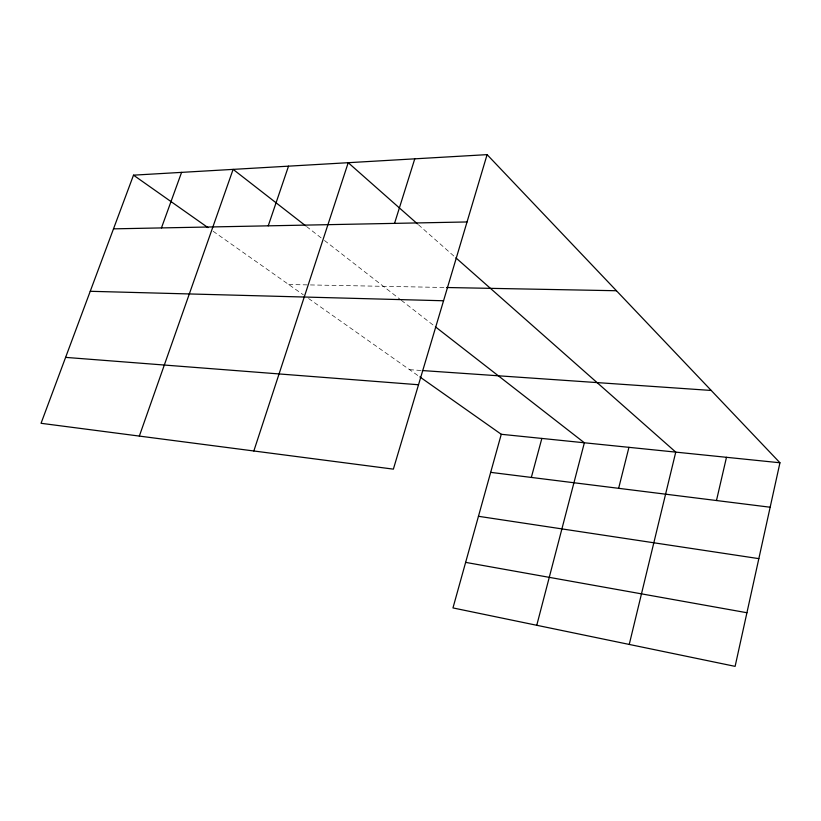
<?xml version="1.0" encoding="UTF-8"?>
<svg xmlns="http://www.w3.org/2000/svg" width="821" height="821" viewBox="0 0 821 821"><rect width="100%" height="100%" fill="white"/><g stroke="black" fill="none" stroke-linecap="round" stroke-linejoin="round"><path stroke-width="0.62" stroke-dasharray="4.11 3.08" d="M288.735 284.528L309.137 284.918M310.41 284.938L445.228 287.494M409.566 369.676L421.009 370.466M213.121 231.255L303.37 294.842M308.593 298.526L418.833 376.203M306.531 226.514L323.464 239.691M324.459 240.471L400.35 299.542M401.356 300.322L434.371 326.019M418.392 224.718L454.916 256.983"/><path stroke-width="1.23" d="M487.099 154.635L393.372 469.14L41.05 423.297L133.505 175.16L487.099 154.635L779.95 462.767L735.113 666.365L452.966 607.93L501.272 434.288L419.859 376.921M716.476 500.523L726.482 457.297M629.245 644.434L675.755 452.114L455.871 257.825M618.634 488.321L628.948 447.332M536.76 625.284L584.367 442.776L435.376 326.799M531.331 477.432L541.85 438.435M394.542 223.374L414.769 158.833M253.833 450.986L348.217 162.702L417.437 223.866M268.231 225.837L288.52 166.16M139.334 436.084L233.123 169.372L305.535 225.734M161.45 227.92L181.585 172.369M113.503 228.854L467.036 221.957M446.491 287.514L616.458 290.737M90.238 291.291L443.556 300.763M422.281 370.548L711.222 390.457M65.608 357.381L418.525 384.751M501.272 434.288L779.95 462.767M490.671 472.362L770.16 507.224M478.448 516.296L758.84 558.639M465.63 562.375L746.925 612.733M133.505 175.16L207.98 227.622"/></g></svg>
